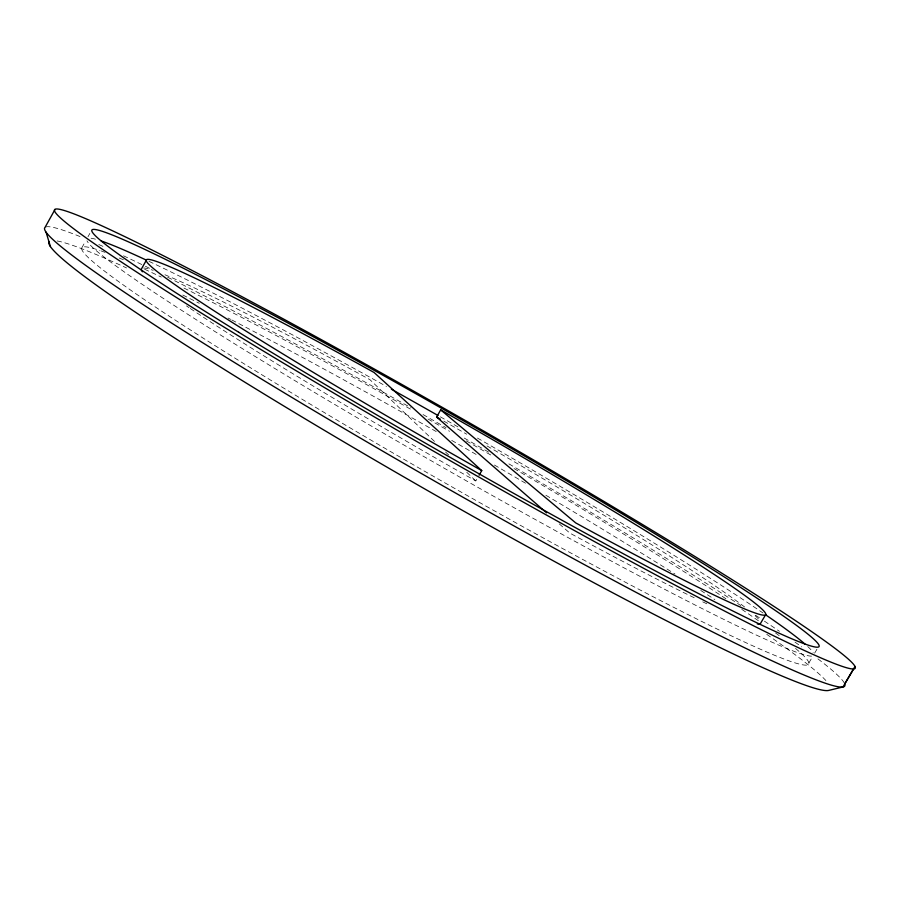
<?xml version="1.0" encoding="UTF-8"?>
<svg xmlns="http://www.w3.org/2000/svg" width="900" height="900" viewBox="0 0 900 900"><rect width="100%" height="100%" fill="white"/><g stroke="black" fill="none" stroke-linecap="round" stroke-linejoin="round"><path stroke-width="0.67" stroke-dasharray="4.5 3.38" d="M81.765 247.916L85.489 241.234M87.975 236.768L89.843 233.426M190.305 308.498A356.827 18.067 29.8 0 0 475.819 480.96L477.135 478.665M808.875 662.94L812.081 657.506M814.635 653.153L817.2 648.799M559.249 523.879L569.824 533.081A356.827 18.067 29.8 0 0 695.891 598.556M434.486 441.416L369.968 379.699A356.827 18.067 29.8 0 0 163.271 274.095M445.567 452.025L448.594 454.916M466.74 472.275L475.819 480.96M57.172 240.964A450.248 27.754 29.8 0 1 126.574 267.952M182.768 295.02A450.248 27.754 29.8 0 1 199.271 303.3M228.049 318.037A450.248 27.754 29.8 0 1 230.614 319.354M231.806 319.984A450.248 27.754 29.8 0 1 436.207 431.55M451.71 440.404A450.248 27.754 29.8 0 1 479.025 456.109M494.426 465.041A450.248 27.754 29.8 0 1 525.533 483.221M545.884 495.248A450.248 27.754 29.8 0 1 675 574.054M700.762 590.467A450.248 27.754 29.8 0 1 714.847 599.58M766.744 634.342A450.248 27.754 29.8 0 1 825.885 680.546M45.664 227.047A460.957 26.032 29.8 0 1 81.439 237.127M98.82 244.541A460.957 26.032 29.8 0 1 104.265 246.96M123.514 255.814A460.957 26.032 29.8 0 1 144.225 265.714M145.44 266.299A460.957 26.032 29.8 0 1 151.594 269.303M167.636 277.222A460.957 26.032 29.8 0 1 410.929 407.734M423.045 414.574A460.957 26.032 29.8 0 1 446.074 427.657M464.265 438.075A460.957 26.032 29.8 0 1 489.634 452.7M508.882 463.871A460.957 26.032 29.8 0 1 740.801 605.554M755.584 615.274A460.957 26.032 29.8 0 1 761.051 618.896M764.393 621.135A460.957 26.032 29.8 0 1 779.445 631.327M794.992 642.127A460.957 26.032 29.8 0 1 801.686 646.886M817.931 658.879A460.957 26.032 29.8 0 1 844.369 683.156M811.541 656.145A418.961 21.352 29.8 0 1 436.916 464.04A418.961 21.352 29.8 0 1 86.974 240.806M91.058 238.23A418.961 21.352 29.8 0 1 95.468 239.186M149.006 261.36A418.961 21.352 29.8 0 1 386.471 386.449M440.381 416.846A418.961 21.352 29.8 0 1 458.348 427.095M477.439 438.053A418.961 21.352 29.8 0 1 762.975 612.979M807.739 646.538A418.961 21.352 29.8 0 1 813.161 652.466M706.849 603.799A356.827 18.067 29.8 0 1 700.886 600.964M189.023 307.631A356.827 18.067 29.8 0 1 186.502 305.921M143.584 267.998A356.827 18.067 29.8 0 1 153.18 270.326M443.812 421.132A356.827 18.067 29.8 0 1 466.661 434.194M487.024 445.928A356.827 18.067 29.8 0 1 745.65 607.804M755.145 615.701A356.827 18.067 29.8 0 1 758.633 619.2M795.533 648.428A418.838 23.535 29.8 0 1 436.702 478.181A418.838 23.535 29.8 0 1 100.001 250.549M101.228 250.965A418.838 23.535 29.8 0 1 105.075 252.371M119.228 258.007A418.838 23.535 29.8 0 1 124.29 260.156M144.596 269.235A418.838 23.535 29.8 0 1 161.246 277.054M183.994 288.09A418.838 23.535 29.8 0 1 411.322 409.601M428.051 419.062A418.838 23.535 29.8 0 1 449.572 431.303M466.312 440.899A418.838 23.535 29.8 0 1 492.514 456.019M514.024 468.551A418.838 23.535 29.8 0 1 725.906 598.759M741.791 609.367A418.838 23.535 29.8 0 1 758.419 620.764M775.575 632.992A418.838 23.535 29.8 0 1 780.795 636.863"/><path stroke-width="1.35" d="M54.968 209.531L45 227.464A460.957 26.032 29.8 0 0 442.114 485.381A460.957 26.032 29.8 0 0 844.706 683.921L855 666.45M146.16 260.55L141.21 269.392A356.827 18.067 29.8 0 0 142.425 271.778M546.57 512.82L436.613 417.037L440.696 409.894A356.918 16.223 29.8 0 1 758.126 605.722A356.918 16.223 29.8 0 1 575.707 522.9L440.696 409.894M479.115 475.211L481.748 470.621L374.062 372.476A356.918 16.223 29.8 0 0 150.896 266.299A356.918 16.223 29.8 0 0 481.748 470.621M765.776 614.441L760.702 623.104A356.827 18.067 29.8 0 1 757.305 623.959M853.616 668.947A461.216 21.195 29.8 0 1 223.459 326.723A461.216 21.195 29.8 0 1 287.854 321.379A461.216 21.195 29.8 0 1 853.616 668.947L842.985 686.97L828.472 690.469A450.248 27.754 29.8 0 1 409.77 480.33A450.248 27.754 29.8 0 1 49.241 241.549M46.069 232.155L50.422 246.566M101.272 240.986A418.961 21.352 29.8 0 1 146.475 260.179M391.365 389.183A418.961 21.352 29.8 0 1 437.996 415.485M766.08 615.105A418.961 21.352 29.8 0 1 804.904 643.995M436.613 417.037A356.827 18.067 29.8 0 1 440.213 419.074M238.759 332.269A419.074 19.17 29.8 0 0 816.817 647.19A419.074 19.17 29.8 0 0 310.657 335.34A419.074 19.17 29.8 0 0 238.759 332.269"/></g></svg>
